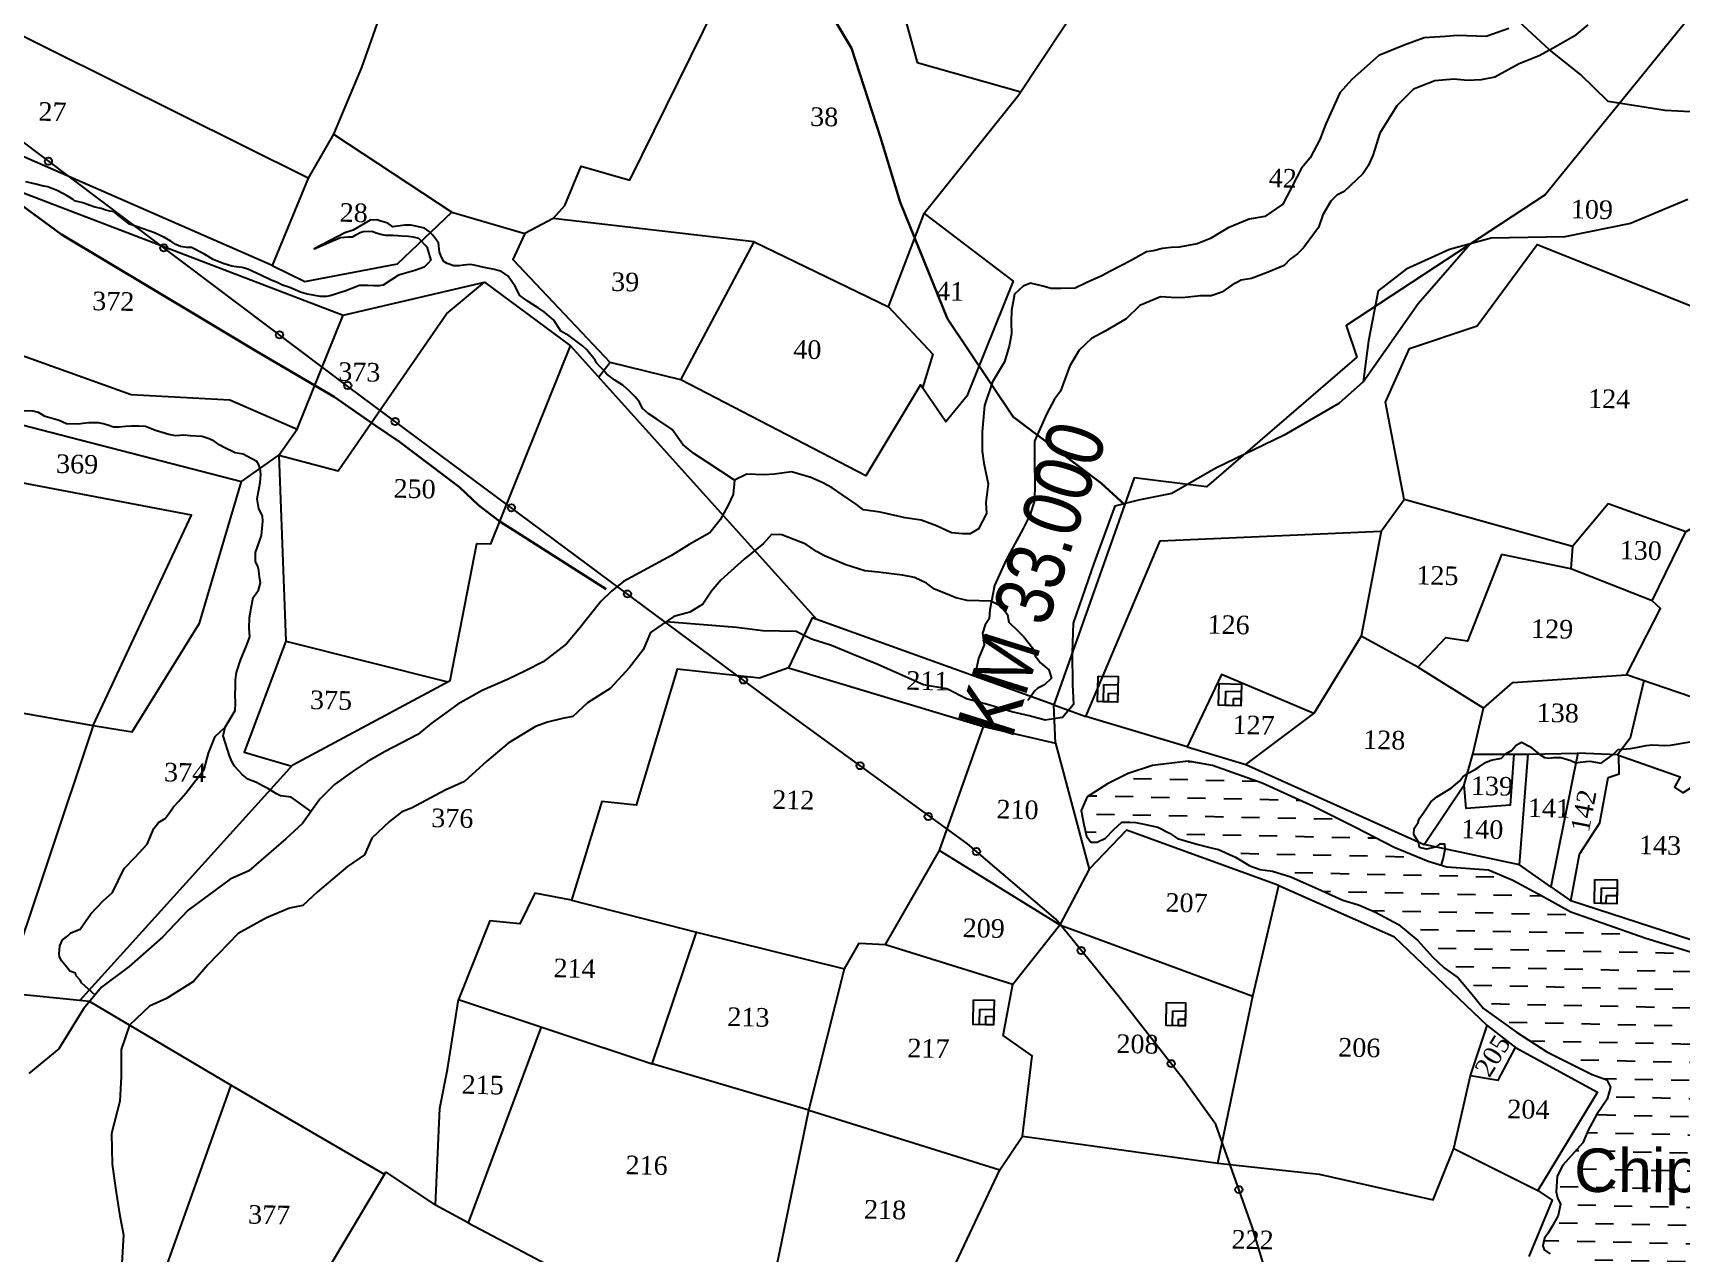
# Model space of a CAD drawing. Header units: inches. Extents: x 304037 to 460575, y 1453943 to 1639883.
# Drawn here: x 335053 to 336193, y 1598301 to 1599145 of the extents above; entities that cross this region are included whole.
import ezdxf

# ---------------------------------------------------------------- set-up
doc = ezdxf.new("R2010")
doc.units = ezdxf.units.IN
doc.header["$MEASUREMENT"] = 0
doc.header["$PDMODE"] = 33
doc.header["$PDSIZE"] = 5
doc.linetypes.add('ACAD_ISO02W100', pattern=[15, 12, -3])
doc.linetypes.add('ACAD_ISO07W100', pattern=[3, 0, -3])
for name, color, linetype in [('cahnige', 6, 'Continuous'), ('CARTTRACK', 30, 'ACAD_ISO02W100'), ('NALA', 4, 'Continuous'), ('SQUAREWELL', 5, 'Continuous'), ('SURVEY_BND', 7, 'Continuous'), ('SURVEY_NO', 7, 'Continuous'), ('WATER_BODY', 4, 'Continuous'), ('zz', 7, 'Continuous')]:
    doc.layers.add(name, color=color, linetype=linetype)
doc.layers.add('FOOTPATH', color=150, linetype='ACAD_ISO07W100', lineweight=30)
doc.styles.add('ARIALN', font='ARIALN.TTF')
doc.styles.get("Standard").update_dxf_attribs({"font": 'arial.ttf'})

# ---------------------------------------------------------------- blocks, each defined once
blk = doc.blocks.new('CHEPINAPI')
at = {"layer": 'WATER_BODY', "linetype": 'ByBlock'}
h = blk.add_hatch(dxfattribs=at)
h.set_pattern_fill('DASH', color=256, scale=10, angle=180, style=0)
h.set_pattern_definition([(180, (-977.9699, -291.534), (-1.25, -1.25), [1.25, -1.25])])
h.paths.add_polyline_path([(110.82, 53.93), (109.55, 52.84), (108.42, 52.19), (108.11, 52.07), (107.8, 51.99), (107.5, 51.96), (107.22, 51.96), (106.91, 52.02), (106.6, 52.17), (106.37, 52.35), (105.99, 52.67), (105.83, 52.86), (105.59, 53.11), (105.1, 53.5), (104.95, 53.56), (104.5, 53.76), (104.35, 53.86), (104.17, 54.03), (104.07, 54.15), (103.99, 54.34), (104.14, 54.94), (103.85, 55.14), (103.69, 54.43), (103.27, 53.67), (103.13, 53.49), (102.94, 53.11), (102.5, 52.73), (102.31, 52.25), (101.86, 51.38), (101.47, 50.41), (101.27, 48.77), (101.48, 47.61), (101.58, 46.39), (101.58, 45.66), (101.54, 44.63), (101.12, 43.87), (100.32, 43.48), (99.51, 43.04), (98.28, 42.3), (97.5, 41.96), (96.08, 41.64), (95.03, 41.59), (93.77, 41.13), (92.69, 40.41), (91.8, 39.51), (91.19, 38.62), (91, 37.89), (91.33, 37.45), (92.07, 37.52), (92.97, 37.8), (94.06, 38), (94.8, 37.92), (95.58, 37.79), (96.49, 37.57), (97.46, 37.4), (98.71, 37.03), (99.52, 36.63), (99.77, 36.44), (100.64, 35.85), (100.86, 35.71), (102.64, 34.24), (103.42, 33.88), (104.21, 33.69), (104.79, 33.79), (105.17, 34.07), (105.2, 34.6), (105.15, 35.24), (104.72, 36.13), (104.03, 36.97), (104.02, 37.74), (104, 38.49), (104.58, 39.38), (105.05, 40.28), (105.27, 41.14), (105.49, 41.99), (106.11, 42.63), (106.96, 42.89), (107.93, 42.89), (108.74, 42.56), (109.34, 42.22), (109.51, 42.16), (109.78, 42.07), (110.02, 42.01), (110.29, 41.94), (110.54, 41.87), (110.78, 41.83), (111.28, 41.84), (111.46, 41.82), (111.75, 41.8), (112.04, 41.73), (112.34, 41.65), (112.78, 41.5), (113.5, 41.24), (113.85, 41.03), (114.09, 40.75), (114.28, 40.56), (114.58, 40.6), (114.54, 41.26), (114.68, 42.18), (115.23, 43.13), (115.91, 43.97), (116.58, 44.91), (117.67, 46.67), (118.09, 47.52), (118.85, 49.04), (119.57, 49.9), (120.72, 50.88), (121.86, 51.71), (123.14, 52.67), (124.03, 53.5), (124.95, 54.52), (125.91, 55.42), (127.21, 56.29), (127.75, 56.48), (128.57, 56.54), (129.25, 56.42), (130.03, 56.34), (130.63, 56.7), (131.14, 57.29), (131.58, 58.05), (131.76, 58.63), (132.58, 60.13), (133.33, 61.24), (133.97, 62.05), (135, 62.64), (136.31, 62.86), (137.23, 63.03), (138.98, 65.11), (141.07, 67.7), (142.21, 68.62), (143.42, 69.15), (145.88, 70.29), (148.07, 70.87), (149.32, 71.85), (150.38, 73.22), (150.78, 74.63), (150.49, 76.08), (149.97, 77.13), (149.32, 77.91), (147.83, 79.17), (146.43, 80.05), (144.98, 81), (140.84, 83.17), (137.11, 85.24), (133.73, 86.67), (130.99, 87.97), (127.4, 90.11), (125.37, 90.94), (123.35, 91.79), (119.12, 93), (116.08, 93.98), (113.91, 94.69), (111.94, 95.73), (109.87, 96.8), (108.16, 97.47), (105.29, 97.61), (103.99, 97.98), (101.64, 98.89), (98.94, 100.22), (96.01, 101.62), (92.44, 103.15), (88.98, 104.29), (87.3, 104.55), (84.84, 104.2), (83.17, 103.62), (81.76, 102.88), (80.38, 101.95), (80, 100.99), (80.19, 100.04), (80.39, 99.24), (80.7, 98.84), (81.13, 98.83), (81.71, 99.14), (82.26, 99.73), (82.81, 100.25), (83.36, 100.27), (83.78, 100.25), (84.24, 100.16), (85.3, 99.96), (86.11, 99.56), (86.67, 99.2), (88.02, 98.84), (89, 98.61), (89.51, 98.5), (90.7, 98), (91.71, 97.43), (92.43, 97.19), (93.28, 97.1), (94.55, 96.73), (96.69, 95.83), (98.16, 95.19), (99.25, 94.9), (100.43, 94.42), (102.04, 93.59), (103.39, 92.53), (104.43, 91.42), (105.26, 90.67), (106.24, 90.01), (107.13, 89), (108.02, 87.94), (110.34, 86.34), (112.46, 85.03), (115.6, 83.53), (116.62, 83.19), (116.89, 82.69), (116.67, 81.86), (115.96, 80.76), (115.41, 79.7), (115.07, 78.81), (113.72, 77.24), (113.34, 76.48), (113.3, 75.41), (113.39, 74.98), (113.62, 74.55), (113.47, 73.77), (113.09, 73.06), (112.78, 72.51), (112.55, 72.2), (112.45, 71.66), (112.56, 71.38), (112.96, 71.11), (113.26, 70.98), (113.64, 70.97), (114.22, 70.95), (114.67, 70.91), (115.05, 70.7), (115.31, 70.53), (115.47, 70.27), (116.55, 70.13), (116.72, 70.11), (117.89, 69.91), (118.25, 69.84), (118.93, 69.58), (119.83, 69.14), (119.98, 68.63), (119.59, 67.12), (118.84, 65.27), (118.34, 63.85), (117.94, 62.96), (117.85, 62.51), (117.57, 61.63), (117.23, 60.6), (116.89, 59.72), (116.01, 58.49), (113.73, 56.48)])
h.paths.add_polyline_path([(113.56, 73.45), (149.4, 74.06), (149.29, 80.09), (113.45, 79.48)], flags=24)
h.paths.add_polyline_path([(125, 74.22), (128.28, 74.22), (128.28, 72.27), (125, 72.27)], flags=24)
at = {"layer": 'CARTTRACK', "linetype": 'ByBlock'}
for points in [[(173.75, 136.32), (170, 138.38), (168.84, 138.92), (166.82, 139.8), (163.28, 141.96), (159.43, 143.68), (156.54, 144.39), (149.76, 144.26), (147.31, 144.31), (146.01, 144.75), (143.42, 146.17), (142.06, 146.92), (140.64, 147.58), (136.68, 148.49), (131.38, 149.24), (129.69, 149.63), (128.16, 149.82), (126.59, 149.8), (124.04, 149.93), (119.27, 150.08), (115.31, 150.62), (113.37, 152.44), (111.21, 154.09), (107.85, 157.05)], [(120.96, 143.97), (117.03, 142.24), (112.53, 141.22), (107.44, 141.03), (104.58, 140.2), (101.62, 138.78), (99.72, 137.23), (99.14, 133.78), (98.83, 130.95), (97.18, 129.41), (93.46, 127.15), (88.79, 124.79), (85.78, 122.97), (83.51, 122.48), (81.88, 122.03), (80.54, 118.12), (79.16, 113.89), (79.15, 111.87), (79.22, 109.68), (79.31, 108.29), (78.57, 107.39), (77.37, 107.18), (76.26, 107.45), (75.06, 107.71), (73.39, 108.18), (71.92, 108.53), (70.55, 109.2), (68.94, 109.44), (65.75, 110.78), (64.05, 111.43), (62.53, 112.01), (61.15, 112.42), (60.07, 112.92), (57.79, 112.92), (55.97, 113.13), (51.09, 113.4)], [(98.83, 130.95), (102.5, 136.43), (106.01, 140.62)]]:
    blk.add_lwpolyline(points, dxfattribs=at)
at = {"layer": 'FOOTPATH', "linetype": 'ByBlock'}
for points in [[(3.3, 217.45), (6.33, 214.5), (10.46, 211.41), (16.65, 205.74), (21.17, 201.75), (29.24, 194.8), (36.25, 187.62), (41.21, 183.53), (45.53, 179.68), (50.09, 175.53), (53.3, 173.23), (56.08, 170.2), (58.03, 167.75), (59.57, 161.63), (61.19, 156.2), (63.07, 153.2), (65.19, 147.1), (66.64, 142.66), (70.07, 134.7), (74.74, 128.03), (80.89, 123.58), (82.56, 122.14)], [(46.92, 115.58), (40.7, 119.35), (39.49, 120.09), (38.02, 121.15), (36.65, 122.39), (32.45, 125.43), (30.72, 126.54), (27.88, 128.45), (22.48, 131.45), (18.41, 133.77), (8.85, 139.24), (5.32, 141.72)]]:
    blk.add_lwpolyline(points, dxfattribs=at)
at = {"layer": 'NALA'}
for points in [[(108.37, 155.5), (106.81, 154.93), (104.82, 154.95), (104.01, 154.86), (102.53, 154.74), (101.16, 154.21), (99.43, 153.47), (97.61, 151.76), (96.81, 150.84), (95.89, 148.68), (95.48, 147.58), (94.84, 146.31), (94.26, 145.59), (93.02, 143.08), (91.8, 142.2), (90.73, 142), (89.29, 141.37), (88.73, 141.01), (88.08, 140.61), (87.19, 140.21), (85.95, 139.97), (85.39, 139.93), (84.8, 139.85), (84.17, 139.67), (83.7, 139.59), (82.61, 138.96), (81.23, 138.21), (80.65, 137.87), (79.57, 137.37), (78.82, 137), (77.84, 136.94), (77.18, 136.94), (76.6, 137.08), (75.73, 137.26), (75.25, 137.05), (74.65, 136.48), (74.47, 135.37), (74.47, 134.58), (74.51, 133.75), (74.37, 132.91), (74.05, 131.82), (73.27, 130.41), (72.74, 128.77), (72.62, 126.96), (72.65, 125.62), (72.77, 124.8), (73.1, 123.38), (72.98, 122.08), (73.03, 121.33), (72.5, 120.26), (71.94, 119.91), (71.41, 119.89), (70.66, 119.96), (69.6, 120.42), (68.55, 120.79), (67.44, 120.93), (65.69, 121.28), (64.54, 121.4), (63.97, 121.83), (63.41, 122.19), (62.35, 122.88), (61.67, 123.24), (60.86, 123.57), (59.54, 123.92), (58.35, 123.75), (57.65, 123.68), (56.45, 123.7), (55.62, 123.26), (55.53, 122.27), (55.22, 121.53), (54.68, 120.51), (53.98, 119.61), (52.58, 118.78), (51.37, 117.98), (48.1, 116.12), (47.28, 115.44), (46.57, 114.71), (45.08, 112.78), (44.25, 111.76), (42.67, 110.47), (41.46, 109.84), (40.24, 109.2), (38.52, 108.41), (36.86, 107.44), (35.05, 106.06), (34.13, 105.28), (31.86, 104.04), (30.67, 103.33), (29.66, 102.61), (28.47, 101.72), (27.48, 100.7), (26.32, 98.98), (25.18, 97.91), (22.67, 95.64), (21.4, 95.06), (18.55, 92.85), (16.82, 90.95), (14.56, 88.89), (12.69, 87.42), (11.48, 85.9), (9.83, 83.12), (7.79, 81.36)], [(12.76, 140.62), (12.44, 140.87), (12.15, 140.92), (11.86, 140.98), (11.55, 141.08), (11.1, 141.16), (10.27, 141.46), (9.69, 141.58), (9.6, 141.66), (9.19, 141.9), (8.54, 142.23), (7.84, 142.49), (7.53, 142.53), (7, 142.67), (6.31, 142.82)], [(113.81, 155.87), (112.87, 155.08), (111.45, 154.22), (110.49, 153.67), (109.12, 153.09), (107.47, 152.14), (106.54, 151.94), (105.59, 151.87), (104.64, 151.94), (103.33, 151.79), (101.88, 151.19), (100.75, 150.01), (99.62, 148.12), (99.17, 146.57), (98.86, 145.85), (98.51, 145.29), (97.24, 144.03), (96.75, 143.78), (96.34, 143.35), (95.8, 142.39), (95.53, 141.53), (94.52, 140.09), (94.11, 139.68), (93.62, 139.29), (93.22, 138.85), (92.11, 138.36), (90.97, 137.9), (90.27, 137.78), (89.63, 137.43), (88.96, 136.92), (88.21, 136.65), (87.49, 136.65), (86.23, 136.48), (85.46, 136.48), (84.72, 136.51), (83.31, 135.88), (82.4, 134.94), (80.95, 134.07), (80.02, 133.54), (79.19, 132.73), (78.57, 131.64), (77.96, 129.86), (77.56, 129.3), (77.05, 128.31), (76.25, 126.38), (76.27, 124.94), (76.32, 123.44), (76.32, 122.29), (76.04, 121.32), (75.58, 120.35), (74.47, 118.18), (73.68, 116.39), (73.41, 114.7), (73.38, 114.09), (73.1, 113.66), (72.93, 113.07), (73.07, 112.28), (72.69, 111.34), (72.46, 110.1)], [(26.9, 99.84), (25.5, 100.78), (24.76, 100.86), (24.48, 100.99), (23.86, 101.35), (23.54, 101.5), (23.07, 101.74), (22.47, 101.97), (22.07, 102.27), (21.81, 102.55), (21.53, 102.85), (21.36, 103.12), (21.17, 103.55), (20.72, 104.92), (20.83, 105.51), (21.51, 106.68), (21.51, 107.19), (21.49, 107.79), (21.49, 108.32), (21.49, 108.79), (21.53, 109.3), (21.79, 110.16), (22.17, 111.1), (22.41, 111.77), (22.36, 112.38), (22.36, 113.11), (22.47, 113.9), (22.58, 114.49), (22.93, 115), (23.06, 115.51), (22.98, 115.91), (22.93, 116.37), (22.87, 116.63), (22.69, 116.98), (22.69, 117.6), (23.06, 118.78), (23.14, 119.77), (23.11, 120.14), (22.85, 120.62), (22.71, 121.29), (22.89, 122.43), (22.93, 122.97), (22.88, 123.4), (22.88, 123.4), (22.77, 123.68), (22.63, 123.87), (21.68, 124.36), (21.14, 124.43), (20.36, 124.79), (20.06, 124.95), (19.66, 125.21), (19.32, 125.37), (18.83, 125.52), (18.03, 125.54), (17.56, 125.59), (16.99, 125.52), (16.54, 125.61), (15.6, 125.87), (14.91, 126.13), (14.46, 126.13), (13.94, 126.13), (13.54, 126.09), (13.09, 126.04), (12.71, 126.04), (12.31, 126.16), (11.98, 126.25), (11.67, 126.3), (11.01, 126.3), (10.59, 126.23), (10.28, 126.2), (9.46, 126.2), (8.96, 126.42), (7.99, 126.67), (7.52, 126.93), (7.15, 127.03), (6.41, 127.03)], [(55.62, 123.26), (53.7, 124.46), (52.77, 125.06), (52, 125.65), (51.24, 126.68), (50.16, 127.37), (49.57, 127.75), (49.16, 128.07), (48.94, 128.5), (48.63, 128.86), (48.21, 129.27), (47.77, 129.65), (47.22, 129.98), (46.66, 130.39), (46.37, 130.7), (46.14, 130.93), (45.93, 131.16), (45.84, 131.33), (45.23, 132.04), (44.93, 132.3), (44, 132.99), (43.43, 133.29), (42.91, 134.04), (42.27, 134.58), (41.82, 134.86), (41.44, 135.09), (41.05, 135.33), (40.53, 135.7), (40.18, 136.35), (39.71, 137), (39.24, 137.31), (38.75, 137.45), (38.05, 137.56), (37.34, 137.72), (37.06, 137.76), (36.61, 137.69), (36.31, 137.65), (35.95, 137.64), (35.49, 137.79), (35.25, 137.93), (35.09, 138.21), (34.95, 138.56), (34.86, 139.2), (34.65, 139.47), (34.45, 139.73), (34.19, 139.98), (33.88, 140.19), (32.95, 140.37), (32.51, 140.37), (31.68, 140.25), (31.33, 140.49), (30.86, 140.61), (30.57, 140.69), (30.12, 140.67), (28.95, 139.95), (28.38, 139.76), (26.3, 138.62), (28.08, 139.44), (28.63, 139.48), (28.91, 139.49), (29.2, 139.65), (29.43, 139.8), (29.65, 139.88), (30.24, 139.9), (30.61, 139.79), (30.95, 139.7), (31.18, 139.66), (31.53, 139.66), (31.73, 139.66), (32.31, 139.63), (32.78, 139.62), (33.11, 139.59), (33.47, 139.49), (34.06, 138.9), (34.36, 138), (34.16, 137.76), (33.91, 137.5), (33.27, 137.27), (32.15, 136.92), (31.09, 136.21), (30.82, 136.16), (30.48, 136.15), (30.02, 136.16), (29.47, 136.14), (28.53, 135.77), (27.46, 135.39), (27.21, 135.35), (26.78, 135.34), (26.28, 135.42), (25.88, 135.47), (25.41, 135.6), (24.67, 135.9), (24.15, 136.07), (23.74, 136.25), (23.37, 136.38), (22.64, 136.72), (21.74, 137.11), (21.36, 137.23), (20.94, 137.26), (20.63, 137.29), (20.03, 137.46), (19.35, 137.74), (18.69, 138.11), (17.83, 138.52), (17.5, 138.52), (17.07, 138.58), (16.74, 138.71), (16.39, 138.94), (15.96, 139.17), (15.26, 139.49), (14.08, 139.87), (13.53, 140.05), (12.76, 140.62), (12.76, 140.62)], [(73.51, 115.3), (71.83, 115.3), (71.05, 115.48), (70.45, 115.72), (69.57, 116.05), (69, 116.44), (68.16, 116.81), (67.34, 116.96), (66.56, 117.05), (65.66, 117.14), (64.72, 117.2), (63.4, 117.59), (61.93, 118.19), (61.36, 118.46), (60.61, 118.95), (58.95, 119.58), (58.23, 119.58), (57.69, 118.95), (56.39, 117.83), (54.82, 116.35), (54.19, 115.59), (53.61, 114.69), (52.71, 114.12), (51.62, 113.79), (50.03, 112.64), (49.55, 111.44), (48.64, 110.21), (47.34, 108.74), (46.53, 108.2), (45.8, 107.72), (44.81, 106.75), (44.08, 106.6), (43.06, 106.33), (42.25, 106), (40.38, 104.83), (38.93, 103.56), (37.42, 102.11), (36.09, 101.48), (33.8, 100.21), (33.14, 99.94), (32.3, 99.25), (31.12, 98.07), (30.63, 96.92), (29.48, 96.08), (27.44, 94.3), (26.44, 93.34), (25.54, 93.13), (23.97, 92.44), (22.03, 91.31), (19.98, 89.12), (19.02, 87.94), (17.18, 86.73), (16.03, 86.18), (14.66, 84.85), (14.13, 83.16), (14.16, 81.3), (14.1, 79.58), (13.59, 77.35), (13.68, 75.24), (13.98, 73.3), (14.28, 71.68), (14.55, 70.38), (14.49, 68.43)], [(73.51, 115.3), (73.98, 115.09), (74.3, 114.82), (74.63, 114.4), (74.74, 113.88), (75.4, 113.26), (75.78, 112.88), (76.41, 112.14), (76.59, 111.59), (76.98, 111.12), (77.57, 110.65), (77.76, 110.09), (77.29, 109.61), (76.83, 109.37), (76.62, 109.19), (76.24, 108.62), (76.14, 108.51)], [(104.89, 97.72), (105.03, 98.16), (105.16, 98.86), (105.13, 99.21), (104.75, 99.2), (104.49, 98.99), (103.86, 98.84), (103.37, 98.93), (103.31, 99.31), (102.96, 99.82), (102.97, 100.24), (103.24, 100.65), (103.32, 100.92), (103.61, 101.34), (103.86, 101.75), (104.09, 102.11), (104.5, 102.46), (105.47, 103.08), (106.07, 103.59), (106.27, 103.86), (106.57, 104.11), (107.05, 104.36), (107.38, 104.57), (107.8, 104.88), (108.2, 105.06), (108.91, 105.21), (109.14, 105.49), (109.58, 105.75), (109.89, 106.13), (110.27, 106.35), (110.84, 106.05), (111.48, 105.56), (111.87, 105.31), (112.16, 105.28), (112.49, 105.34), (112.99, 105.34), (113.7, 105.14), (114.04, 104.99), (114.34, 105.04), (114.75, 105.11), (115.01, 105.14), (115.79, 105), (116.6, 105.62), (116.93, 105.97), (117.78, 106.05), (118.3, 106.16), (118.87, 106.28), (119.27, 106.34), (120.14, 106.31), (120.53, 106.34), (122.84, 106.78)], [(12.25, 86.86), (11.31, 87.68), (11.19, 87.88), (10.91, 88.17), (10.88, 88.35), (10.47, 88.48), (10.35, 88.64), (10.14, 88.88), (9.88, 89.17), (9.74, 89.48), (9.71, 89.65), (9.74, 90.22), (9.92, 90.63), (10.29, 90.91), (10.5, 91.13), (11.12, 91.39), (11.83, 92.46), (12.67, 93.38), (13.31, 93.96), (14.07, 95.63), (14.81, 96.42), (15.63, 97.35), (16.07, 98.43), (16.38, 98.86), (16.84, 99.14), (17.1, 99.5), (17.39, 99.96), (17.75, 100.36), (18.22, 100.92), (19.46, 102.56), (19.72, 103.71), (20.16, 104.85), (20.83, 105.51)], [(123.35, 91.79), (119.12, 93), (116.08, 93.98), (113.91, 94.69), (111.94, 95.73), (109.87, 96.8), (108.16, 97.47), (105.29, 97.61), (103.99, 97.98), (101.64, 98.89), (98.94, 100.22), (96.01, 101.62), (92.44, 103.15), (88.98, 104.29), (87.3, 104.55), (84.84, 104.2), (83.17, 103.62), (81.76, 102.88), (80.38, 101.95), (80, 100.99), (80.19, 100.04), (80.39, 99.24), (80.7, 98.84), (81.13, 98.83), (81.71, 99.14), (82.26, 99.73), (82.81, 100.25), (83.36, 100.27), (83.78, 100.25), (84.24, 100.16), (85.3, 99.96), (86.11, 99.56), (86.67, 99.2), (88.02, 98.84), (89, 98.61), (89.51, 98.5), (90.7, 98), (91.71, 97.43), (92.43, 97.19), (93.28, 97.1), (94.55, 96.73), (96.69, 95.83), (98.16, 95.19), (99.25, 94.9), (100.43, 94.42), (102.04, 93.59), (103.39, 92.53), (104.43, 91.42), (105.26, 90.67), (106.24, 90.01), (107.13, 89), (108.02, 87.94), (110.34, 86.34), (112.46, 85.03), (115.6, 83.53), (116.62, 83.19), (116.89, 82.69), (116.67, 81.86), (115.96, 80.76), (115.41, 79.7), (115.07, 78.81), (113.72, 77.24), (113.34, 76.48), (113.3, 75.41), (113.39, 74.98), (113.62, 74.55), (113.47, 73.77), (113.09, 73.06), (112.78, 72.51), (112.55, 72.2), (112.45, 71.66), (112.56, 71.38), (112.96, 71.11)]]:
    blk.add_lwpolyline(points, dxfattribs=at)
at = {"layer": 'SQUAREWELL', "linetype": 'ByBlock'}
for points in [[(80.97, 110.29), (82.34, 110.29), (82.34, 108.53), (80.97, 108.53)], [(81.38, 109.71), (82.34, 109.71), (82.34, 108.53), (81.38, 108.53)], [(89.32, 109.94), (90.86, 109.94), (90.86, 108.45), (89.32, 108.45)], [(89.8, 109.44), (90.86, 109.44), (90.86, 108.45), (89.8, 108.45)], [(81.71, 109.12), (82.34, 109.12), (82.34, 108.53), (81.71, 108.53)], [(90.34, 108.94), (90.86, 108.94), (90.86, 108.45), (90.34, 108.45)], [(115.52, 96.98), (117.06, 96.98), (117.06, 95.34), (115.52, 95.34)], [(115.98, 96.42), (117.06, 96.42), (117.06, 95.34), (115.98, 95.34)], [(116.34, 95.9), (117.06, 95.9), (117.06, 95.34), (116.34, 95.34)], [(72.84, 87.8), (74.26, 87.8), (74.26, 86.1), (72.84, 86.1)], [(86.15, 87.89), (87.47, 87.89), (87.47, 86.31), (86.15, 86.31)], [(73.29, 87.17), (74.26, 87.17), (74.26, 86.1), (73.29, 86.1)], [(73.72, 86.69), (74.26, 86.69), (74.26, 86.1), (73.72, 86.1)], [(86.59, 87.32), (87.47, 87.32), (87.47, 86.31), (86.59, 86.31)], [(87.01, 86.77), (87.47, 86.77), (87.47, 86.31), (87.01, 86.31)]]:
    blk.add_lwpolyline(points, close=True, dxfattribs=at)
at = {"layer": 'SURVEY_BND'}
for points in [[(25.78, 143.47), (3.19, 154.1), (10.77, 176.77)], [(23.41, 137.4), (-8.21, 150.44), (-19.01, 160.8), (-36.34, 173.17), (-36.96, 171.23), (-21.67, 157.51)], [(35.62, 170.32), (29.3, 151.18), (27.45, 146.53), (35.73, 141.34), (40.79, 139.96)], [(102.81, 169.39), (99.66, 161.08), (87.26, 165.61), (80.71, 159.77), (74.65, 150.18), (68.3, 141.92), (74.55, 137.39), (71.52, 129.4), (70.1, 127.59), (68.29, 130.11), (64.66, 123.76), (51.76, 130.11), (46.87, 131.2), (46.1, 130.18)], [(126.22, 163.52), (111.11, 144.1), (97.57, 134.81), (98.36, 132.65), (88.18, 123.49), (83.18, 124), (77.95, 108.25), (80.18, 107.48), (85.06, 119.69), (100.29, 120.69), (101.82, 122.89), (100.4, 129.58), (101.97, 133.32), (106.61, 134.98), (110.62, 140.66), (122.65, 136.16)], [(42.74, 141.05), (43.51, 141.96), (44.58, 144.7), (47.97, 143.8), (56.01, 161.04), (60.01, 160.61), (65.81, 158.42), (67.61, 152.32), (74.81, 150.44)], [(-9.43, 128.85), (-12.5, 131.69), (-15.65, 132.28), (-15.45, 135.29), (-22.28, 140.61), (-27.25, 141.85), (-25.93, 145.65), (-2.68, 136.76), (-2.55, 133.8), (13.89, 128.3), (20.7, 128.09), (25.38, 126.16)], [(27.45, 146.53), (25.78, 143.47), (23.41, 137.4), (25.7, 136.35), (32.07, 137.7), (35.73, 141.34)], [(-2.68, 136.76), (-0.76, 144.53), (28.38, 134.07)], [(56.63, 139.72), (42.74, 141.05), (40.79, 139.96), (40.01, 138.16), (46.87, 131.2)], [(65.99, 135.43), (68.3, 141.92)], [(51.76, 130.11), (56.63, 139.72), (65.99, 135.43), (69.11, 132.24), (68.44, 129.91)], [(24.16, 124.35), (28.27, 123.34), (35.51, 134.32), (38.08, 136.56), (44.1, 132.3)], [(24.16, 124.35), (25.38, 126.16), (28.38, 134.07), (38.08, 136.56)], [(11.21, 86.46), (25.55, 103.01), (36.28, 109.06), (37.92, 118.53), (38.9, 118.53), (44.1, 132.3), (61.46, 113.8)], [(-4.62, 123.93), (-9.8, 124.87), (-9.43, 128.85), (-2.86, 128.95), (4.23, 126.57), (21.61, 122.46)], [(11.74, 105.44), (18.22, 120.08), (-4.62, 123.93), (-5.92, 119.25), (-5.81, 113.67), (-6.4, 108.26)], [(11.74, 105.44), (14.43, 105.06), (18.93, 112.64), (21.61, 122.46), (24.16, 124.35), (24.9, 111.53), (22.18, 103.82), (25.48, 102.93)], [(127.36, 124.75), (121.3, 121.08), (115.89, 122.88), (113.49, 119.89), (101.82, 122.89)], [(100.29, 120.69), (99.05, 113.41), (95.89, 108.03), (89.47, 110.57), (87.21, 105.53), (91.27, 104.4), (95.89, 108.03)], [(126.08, 106.69), (123.78, 109.1), (117.41, 111.13), (119.66, 115.75), (119.06, 116.28), (121.3, 121.08)], [(108.61, 119.24), (106.4, 113.22), (104.86, 113.42), (103, 111.37)], [(119.06, 116.28), (113.42, 118.36), (108.61, 119.24)], [(78.13, 105.6), (77.95, 108.25), (61.17, 113.9), (59.6, 110.42), (73.13, 106.64)], [(107.59, 108.62), (103, 111.37), (99.05, 113.41)], [(24.9, 111.53), (36.12, 108.97)], [(59.6, 110.42), (57.61, 109.66), (51.92, 110.17), (49.3, 100.74), (46.93, 100.94), (44.96, 94.08), (53.63, 92.07), (63.9, 89.74)], [(106.93, 105.45), (107.59, 108.62), (109.58, 110.43), (117.41, 111.13)], [(118.62, 110.74), (117.74, 106.77), (116.91, 105.61), (121.25, 104.19), (120.87, 103.46), (121.46, 103.08), (122.33, 103.66), (125.54, 102.16), (127.65, 104.27)], [(-9.17, 89.98), (-7.09, 106.18), (-6.4, 108.26), (11.74, 105.44), (5.96, 86.88)], [(87.21, 105.53), (80.18, 107.48)], [(70.28, 98.03), (73.13, 106.64), (78.13, 105.6), (80.62, 96.97)], [(110.3, 97.88), (103.7, 99.14), (106.36, 103.31), (106.93, 105.45), (110.73, 105.52)], [(109.75, 105.5), (109.57, 101.98), (106.55, 101.68), (106.36, 103.31)], [(112.5, 96.41), (110.3, 97.88), (110.73, 105.52), (114.17, 105.67)], [(116.91, 105.61), (114.17, 105.67), (112.5, 96.41), (113.9, 95.47)], [(122.23, 92.97), (113.9, 95.47), (114.43, 98.7), (115.77, 100.9), (116.29, 104.02), (117.03, 104.3), (116.99, 105.59)], [(91.27, 104.4), (103.7, 99.14)], [(93.73, 96.11), (83.14, 99.71), (80.62, 96.97), (78.69, 93.09), (92.1, 88.45)], [(66.68, 91.48), (70.28, 98.03), (78.69, 93.09)], [(89.92, 76.9), (92.1, 88.45), (93.73, 96.11), (101.74, 92.76), (108.29, 86.76)], [(44.96, 94.08), (42.44, 94.53), (41.43, 92.39), (39.37, 92.54), (37.31, 87.08), (50.76, 82.93), (50.76, 82.93), (53.63, 92.07)], [(76.4, 78.47), (76.96, 84.02), (74.94, 85.38), (75.52, 88.93), (78.69, 93.09)], [(61.63, 79.96), (63.9, 89.74), (64.88, 91.53), (66.68, 91.48), (75.52, 88.93)], [(21.75, 80.85), (11.88, 86.41), (5.96, 86.88), (-0.43, 68.78), (5.2, 66.02), (10.79, 54.06), (3.91, 40.46), (0.47, 21.79), (12.45, 20.6)], [(38.31, 71.71), (36.03, 72.88), (36.19, 79.57), (36.65, 82.25), (37.31, 87.08)], [(107.22, 83.3), (108.29, 86.76), (110.28, 85.3)], [(43.05, 85.31), (38.31, 71.71), (45.53, 68.08), (49.26, 67.34)], [(106.17, 78.24), (107.22, 83.3), (109.14, 83.01), (110.28, 85.3), (116.01, 82.34), (112.02, 75.46)], [(61.63, 79.96), (50.76, 82.93)], [(32.46, 74.91), (21.75, 80.85), (17.24, 67.37), (26.39, 64.22), (26.62, 43.43), (35.67, 40.94)], [(59.54, 68.51), (61.63, 79.96), (74.89, 76.12)], [(90.03, 59.02), (81.95, 60.65), (77.31, 63.49), (77.68, 65.56), (71.3, 68.05), (74.89, 76.12), (76.4, 78.47), (89.92, 76.9), (96.93, 76.27), (104.83, 74.67), (106.17, 78.24), (112.02, 75.46), (113.04, 74.82), (111.5, 70.9)], [(49.08, 57.36), (26.39, 64.22), (32.55, 75.07), (36.03, 72.88)]]:
    blk.add_lwpolyline(points, dxfattribs=at)
at = {"layer": 'SURVEY_BND', "linetype": 'ByBlock'}
blk.add_lwpolyline([(113.49, 119.89), (113.42, 118.36)], dxfattribs=at)
at = {"layer": 'SURVEY_NO', "linetype": 'ByBlock'}
blk.add_text('Chipinapi Cheruvu', height=3, rotation=0.9741, dxfattribs=at).set_placement((114.53, 75.42))
at = {"layer": 'SURVEY_NO', "char_height": 1.282, "width": 2.5, "attachment_point": 1}
for s, insert in [('{\\fTimes New Roman|b0|i0|c0|p18;38}', (60.31, 149.08)), ('{\\fTimes New Roman|b0|i0|c0|p18;27}', (7.08, 148.33)), ('{\\fTimes New Roman|b0|i0|c0|p18;42}', (92.02, 145.51)), ('{\\fTimes New Roman|b0|i0|c0|p18;109}', (112.9, 143.8)), ('{\\fTimes New Roman|b0|i0|c0|p18;28}', (28, 141.8)), ('{\\fTimes New Roman|b0|i0|c0|p18;39}', (46.82, 137.42)), ('{\\fTimes New Roman|b0|i0|c0|p18;41}', (69.24, 137.24)), ('{\\fTimes New Roman|b0|i0|c0|p18;372}', (11.06, 135.35)), ('{\\fTimes New Roman|b0|i0|c0|p18;40}', (59.48, 133.02)), ('{\\fTimes New Roman|b0|i0|c0|p18;373}', (28.13, 130.83)), ('{\\fTimes New Roman|b0|i0|c0|p18;124}', (114.36, 130.77)), ('{\\fTimes New Roman|b0|i0|c0|p18;369}', (8.8, 124.08)), ('{\\fTimes New Roman|b0|i0|c0|p18;250}', (32.11, 122.86)), ('{\\fTimes New Roman|b0|i0|c0|p18;130}', (116.76, 120.37)), ('{\\fTimes New Roman|b0|i0|c0|p18;125}', (102.77, 118.35)), ('{\\fTimes New Roman|b0|i0|c0|p18;129}', (110.76, 114.83)), ('{\\fTimes New Roman|b0|i0|c0|p18;126}', (88.44, 114.66)), ('{\\fTimes New Roman|b0|i0|c0|p18;211}', (67.75, 110.36)), ('{\\fTimes New Roman|b0|i0|c0|p18;375}', (26.65, 108.17)), ('{\\fTimes New Roman|b0|i0|c0|p18;138}', (111.27, 109.05)), ('{\\fTimes New Roman|b0|i0|c0|p18;127}', (90.31, 107.78)), ('{\\fTimes New Roman|b0|i0|c0|p18;128}', (99.34, 106.94)), ('{\\fTimes New Roman|b0|i0|c0|p18;139}', (106.84, 103.92)), ('{\\fTimes New Roman|b0|i0|c0|p18;374}', (16.69, 102.98)), ('{\\fTimes New Roman|b0|i0|c0|p18;141}', (110.8, 102.48)), ('{\\fTimes New Roman|b0|i0|c0|p18;212}', (58.67, 101.96)), ('{\\fTimes New Roman|b0|i0|c0|p18;210}', (74.15, 101.62)), ('{\\fTimes New Roman|b0|i0|c0|p18;376}', (35.18, 100.21)), ('{\\fTimes New Roman|b0|i0|c0|p18;140}', (106.23, 100.92)), ('{\\fTimes New Roman|b0|i0|c0|p18;143}', (118.51, 100.08)), ('{\\fTimes New Roman|b0|i0|c0|p18;207}', (85.94, 95.43)), ('{\\fTimes New Roman|b0|i0|c0|p18;209}', (71.99, 93.39)), ('{\\fTimes New Roman|b0|i0|c0|p18;214}', (43.83, 90.04)), ('{\\fTimes New Roman|b0|i0|c0|p18;213}', (55.89, 86.93)), ('{\\fTimes New Roman|b0|i0|c0|p18;208}', (82.76, 85.63)), ('{\\fTimes New Roman|b0|i0|c0|p18;206}', (98.06, 85.7)), ('{\\fTimes New Roman|b0|i0|c0|p18;217}', (68.35, 85.03)), ('{\\fTimes New Roman|b0|i0|c0|p18;215}', (37.66, 81.88)), ('{\\fTimes New Roman|b0|i0|c0|p18;204}', (109.81, 81.69)), ('{\\fTimes New Roman|b0|i0|c0|p18;216}', (49.08, 76.57)), ('{\\fTimes New Roman|b0|i0|c0|p18;218}', (65.59, 73.85)), ('{\\fTimes New Roman|b0|i0|c0|p18;377}', (23.12, 72.62)), ('{\\fTimes New Roman|b0|i0|c0|p18;222}', (90.98, 72.31))]:
    blk.add_mtext(s, dxfattribs=dict(at, insert=insert))
for s, insert, rotation in [('{\\fTimes New Roman|b0|i0|c0|p18;142}', (113.76, 100.38), 80.1697), ('{\\fTimes New Roman|b0|i0|c0|p18;205}', (107.42, 83.76), 59.6351)]:
    blk.add_mtext(s, dxfattribs=dict(at, insert=insert, rotation=rotation))

msp = doc.modelspace()

# ---------------------------------------------------------------- linework, layer by layer
at = {"color": 1}
for p in [(335064, 1599056), (335064, 1599056), (335143.9, 1598996), (335143.9, 1598996), (335223.9, 1598935.9), (335223.9, 1598935.9), (335303.9, 1598876), (335303.9, 1598876), (335384.3, 1598816.4), (335384.3, 1598816.4), (335464.6, 1598756.8), (335464.6, 1598756.8), (335544.9, 1598697.3), (335544.9, 1598697.3), (335625.5, 1598638.1), (335625.5, 1598638.1), (335706, 1598578.8), (335706, 1598578.8), (335778.5, 1598510.4), (335778.5, 1598510.4), (335840.7, 1598432.1), (335840.7, 1598432.1), (335887.6, 1598345), (335887.6, 1598345)]:
    msp.add_point(p, dxfattribs=at)
for p in [(335271.1, 1598900.9), (335672.7, 1598603)]:
    msp.add_point(p)
at = {"layer": 'zz', "color": 1, "ltscale": 10}
msp.add_polyline3d([(336265.3, 1597711.5, 0), (336039, 1597986.6, 0), (335975.7, 1598051.8, 0), (335952.3, 1598088.1, 0), (335936.5, 1598129.9, 0), (335927.4, 1598194.6, 0), (335918.6, 1598246.9, 0), (335896.7, 1598319.4, 0), (335871.7, 1598390, 0), (335849.3, 1598421.2, 0), (335804, 1598479, 0), (335760.9, 1598532, 0), (335699.8, 1598584, 0), (335570.3, 1598678.4, 0), (335272.9, 1598899, 0), (334927.1, 1599158.9, 0)], dxfattribs=at)

# ---------------------------------------------------------------- block references
at = {"layer": 'SURVEY_BND', "linetype": 'ByBlock', "xscale": 10.02859871034559, "yscale": 10.02859871041437, "zscale": 10.02859871035882, "rotation": 358.8092314755046}
msp.add_blockref('CHEPINAPI', (334955.4, 1597611.1), dxfattribs=at)

# ---------------------------------------------------------------- texts
at = {"layer": 'cahnige', "color": 1, "extrusion": (-0.004527, 0.00163, 0.999988), "style": 'ARIALN'}
msp.add_text('KM 33.000', height=40, rotation=72.5961, dxfattribs=at).set_placement((335727, 1598655.9, 1086.1))

doc.saveas('drawing.dxf')
